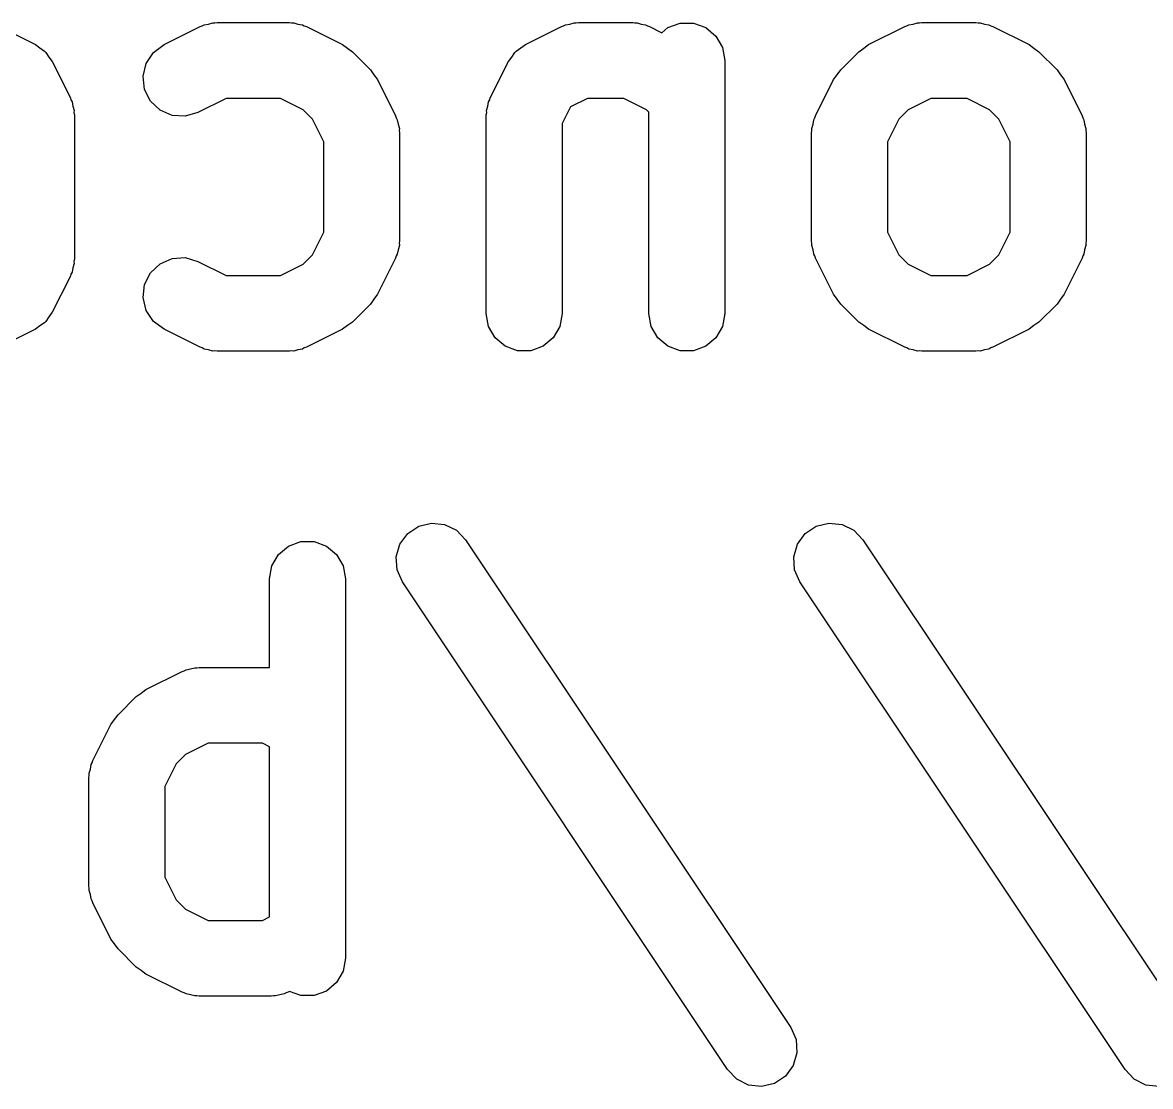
# Model space of a CAD drawing. Extents: x 51.7 to 143, y -96 to -37.9.
# Drawn here: x 92.906 to 97.365, y -80.458 to -76.252 of the extents above; entities that cross this region are included whole.
import ezdxf

# ---------------------------------------------------------------- set-up
doc = ezdxf.new("R2010")
doc.units = 0
doc.header["$MEASUREMENT"] = 0
doc.layers.add('BLACK', color=7, linetype='CONTINUOUS')

msp = doc.modelspace()

# ---------------------------------------------------------------- linework, layer by layer
at = {"layer": 'BLACK', "linetype": 'CONTINUOUS'}
for p, q in [((92.8135, -76.2674), (92.9564, -76.3388)), ((93.4651, -76.3388), (93.6079, -76.2674)), ((93.6079, -76.2674), (93.6162, -76.2649)), ((93.6162, -76.2649), (93.6237, -76.2606)), ((93.6237, -76.2606), (93.641, -76.2576)), ((93.641, -76.2576), (93.6578, -76.2526)), ((93.6578, -76.2526), (93.6665, -76.2531)), ((93.6665, -76.2531), (93.675, -76.2516)), ((93.675, -76.2516), (93.9607, -76.2516)), ((93.9607, -76.2516), (93.9692, -76.2531)), ((93.9692, -76.2531), (93.9779, -76.2526)), ((93.9779, -76.2526), (93.9947, -76.2576)), ((93.9947, -76.2576), (94.012, -76.2606)), ((94.012, -76.2606), (94.0195, -76.2649)), ((94.0195, -76.2649), (94.0278, -76.2674)), ((94.0278, -76.2674), (94.1707, -76.3388)), ((94.8936, -76.3388), (95.0365, -76.2674)), ((95.0365, -76.2674), (95.0448, -76.2649)), ((95.0448, -76.2649), (95.0523, -76.2606)), ((95.0523, -76.2606), (95.0696, -76.2576)), ((95.0696, -76.2576), (95.0864, -76.2526)), ((95.0864, -76.2526), (95.0951, -76.2531)), ((95.0951, -76.2531), (95.1036, -76.2516)), ((95.1036, -76.2516), (95.3179, -76.2516)), ((95.3179, -76.2516), (95.3264, -76.2531)), ((95.3264, -76.2531), (95.335, -76.2526)), ((95.335, -76.2526), (95.3518, -76.2576)), ((95.3518, -76.2576), (95.3692, -76.2606)), ((95.3692, -76.2606), (95.3767, -76.2649)), ((95.3767, -76.2649), (95.3849, -76.2674)), ((95.3849, -76.2674), (95.4334, -76.2916)), ((95.4334, -76.2916), (95.4571, -76.2717)), ((95.4571, -76.2717), (95.5061, -76.2538)), ((95.5061, -76.2538), (95.5582, -76.2538)), ((95.5582, -76.2538), (95.6071, -76.2717)), ((95.6071, -76.2717), (95.647, -76.3052)), ((96.2508, -76.3388), (96.3936, -76.2674)), ((96.3936, -76.2674), (96.4019, -76.2649)), ((96.4019, -76.2649), (96.4094, -76.2606)), ((96.4094, -76.2606), (96.4267, -76.2576)), ((96.4267, -76.2576), (96.4436, -76.2526)), ((96.4436, -76.2526), (96.4522, -76.2531)), ((96.4522, -76.2531), (96.4607, -76.2516)), ((96.4607, -76.2516), (96.675, -76.2516)), ((96.675, -76.2516), (96.6835, -76.2531)), ((96.6835, -76.2531), (96.6921, -76.2526)), ((96.6921, -76.2526), (96.709, -76.2576)), ((96.709, -76.2576), (96.7263, -76.2606)), ((96.7263, -76.2606), (96.7338, -76.2649)), ((96.7338, -76.2649), (96.7421, -76.2674)), ((96.7421, -76.2674), (96.8849, -76.3388)), ((95.647, -76.3052), (95.6731, -76.3503)), ((92.9564, -76.3388), (92.974, -76.3519)), ((92.974, -76.3519), (92.9924, -76.3641)), ((92.9924, -76.3641), (92.9949, -76.3674)), ((92.9949, -76.3674), (92.9982, -76.3699)), ((92.9982, -76.3699), (93.0103, -76.3882)), ((93.3945, -76.4133), (93.4232, -76.3699)), ((93.4232, -76.3699), (93.4651, -76.3388)), ((94.1707, -76.3388), (94.1899, -76.3531)), ((94.1899, -76.3531), (94.2096, -76.3669)), ((94.2096, -76.3669), (94.2811, -76.4384)), ((94.8397, -76.3882), (94.8518, -76.3699)), ((94.8518, -76.3699), (94.8551, -76.3674)), ((94.8551, -76.3674), (94.8576, -76.3641)), ((94.8576, -76.3641), (94.8759, -76.352)), ((94.8759, -76.352), (94.8936, -76.3388)), ((95.6731, -76.3503), (95.6821, -76.4016)), ((96.1404, -76.4384), (96.2118, -76.3669)), ((96.2118, -76.3669), (96.2315, -76.3531)), ((96.2315, -76.3531), (96.2508, -76.3388)), ((96.8849, -76.3388), (96.9042, -76.3531)), ((96.9042, -76.3531), (96.9239, -76.3669)), ((96.9239, -76.3669), (96.9954, -76.4384)), ((93.0103, -76.3882), (93.0234, -76.4059)), ((93.0234, -76.4059), (93.0949, -76.5488)), ((93.3824, -76.464), (93.3945, -76.4133)), ((94.7551, -76.5488), (94.8265, -76.4059)), ((94.8265, -76.4059), (94.8397, -76.3882)), ((95.6821, -76.4016), (95.6821, -77.4016)), ((93.3884, -76.5158), (93.3824, -76.464)), ((94.2811, -76.4384), (94.2948, -76.458)), ((94.2948, -76.458), (94.3092, -76.4773)), ((96.1123, -76.4773), (96.1266, -76.458)), ((96.1266, -76.458), (96.1404, -76.4384)), ((96.9954, -76.4384), (97.0091, -76.458)), ((97.0091, -76.458), (97.0234, -76.4773)), ((94.3092, -76.4773), (94.3806, -76.6202)), ((96.0408, -76.6202), (96.1123, -76.4773)), ((97.0234, -76.4773), (97.0949, -76.6202)), ((93.0949, -76.5488), (93.0973, -76.5571)), ((93.0973, -76.5571), (93.1017, -76.5646)), ((93.4117, -76.5624), (93.3884, -76.5158)), ((93.7104, -76.5516), (93.5992, -76.6072)), ((93.9253, -76.5516), (93.7104, -76.5516)), ((94.0147, -76.5963), (93.9253, -76.5516)), ((94.7483, -76.5646), (94.7527, -76.5571)), ((94.7527, -76.5571), (94.7551, -76.5488)), ((95.139, -76.5516), (95.0725, -76.5848)), ((95.2824, -76.5516), (95.139, -76.5516)), ((95.3719, -76.5963), (95.2824, -76.5516)), ((96.4961, -76.5516), (96.4067, -76.5963)), ((96.6396, -76.5516), (96.4961, -76.5516)), ((96.729, -76.5963), (96.6396, -76.5516)), ((93.1017, -76.5646), (93.1047, -76.5819)), ((93.1047, -76.5819), (93.1097, -76.5987)), ((93.1097, -76.5987), (93.1092, -76.6073)), ((93.4495, -76.5982), (93.4117, -76.5624)), ((93.4973, -76.6189), (93.4495, -76.5982)), ((94.0517, -76.6333), (94.0147, -76.5963)), ((94.7403, -76.5987), (94.7453, -76.5819)), ((94.7408, -76.6073), (94.7403, -76.5987)), ((94.7453, -76.5819), (94.7483, -76.5646)), ((95.0725, -76.5848), (95.0393, -76.6513)), ((95.3821, -76.6066), (95.3719, -76.5963)), ((96.4067, -76.5963), (96.3697, -76.6333)), ((96.766, -76.6333), (96.729, -76.5963)), ((93.1092, -76.6073), (93.1107, -76.6159)), ((93.1107, -76.6159), (93.1107, -77.1873)), ((93.5493, -76.622), (93.4973, -76.6189)), ((93.5992, -76.6072), (93.5493, -76.622)), ((94.0964, -76.7227), (94.0517, -76.6333)), ((94.3806, -76.6202), (94.3831, -76.6285)), ((94.3831, -76.6285), (94.3874, -76.636)), ((94.3874, -76.636), (94.3904, -76.6533)), ((94.7393, -76.6159), (94.7408, -76.6073)), ((94.7393, -77.4016), (94.7393, -76.6159)), ((95.3821, -77.4016), (95.3821, -76.6066)), ((96.031, -76.6533), (96.034, -76.636)), ((96.034, -76.636), (96.0384, -76.6285)), ((96.0384, -76.6285), (96.0408, -76.6202)), ((96.3697, -76.6333), (96.325, -76.7227)), ((96.8107, -76.7227), (96.766, -76.6333)), ((97.0949, -76.6202), (97.0973, -76.6285)), ((97.0973, -76.6285), (97.1017, -76.636)), ((97.1017, -76.636), (97.1047, -76.6533)), ((94.3904, -76.6533), (94.3954, -76.6701)), ((94.3954, -76.6701), (94.3949, -76.6788)), ((94.3949, -76.6788), (94.3964, -76.6873)), ((94.3964, -76.6873), (94.3964, -77.1159)), ((95.0393, -76.6513), (95.0393, -77.4016)), ((96.025, -76.6873), (96.0265, -76.6788)), ((96.025, -77.1159), (96.025, -76.6873)), ((96.026, -76.6701), (96.031, -76.6533)), ((96.0265, -76.6788), (96.026, -76.6701)), ((97.1047, -76.6533), (97.1097, -76.6701)), ((97.1097, -76.6701), (97.1092, -76.6788)), ((97.1092, -76.6788), (97.1107, -76.6873)), ((97.1107, -76.6873), (97.1107, -77.1159)), ((94.0964, -77.0804), (94.0964, -76.7227)), ((96.325, -76.7227), (96.325, -77.0804)), ((96.8107, -77.0804), (96.8107, -76.7227)), ((94.0517, -77.1699), (94.0964, -77.0804)), ((96.325, -77.0804), (96.3697, -77.1699)), ((96.766, -77.1699), (96.8107, -77.0804)), ((94.3954, -77.133), (94.3904, -77.1499)), ((94.3964, -77.1159), (94.3949, -77.1244)), ((94.3949, -77.1244), (94.3954, -77.133)), ((96.0265, -77.1244), (96.025, -77.1159)), ((96.026, -77.133), (96.0265, -77.1244)), ((96.031, -77.1499), (96.026, -77.133)), ((97.1097, -77.133), (97.1047, -77.1499)), ((97.1107, -77.1159), (97.1092, -77.1244)), ((97.1092, -77.1244), (97.1097, -77.133)), ((93.4495, -77.205), (93.4973, -77.1842)), ((93.4973, -77.1842), (93.5493, -77.1811)), ((93.5493, -77.1811), (93.5992, -77.196)), ((94.0147, -77.2069), (94.0517, -77.1699)), ((94.3806, -77.1829), (94.3092, -77.3258)), ((94.3831, -77.1746), (94.3806, -77.1829)), ((94.3874, -77.1672), (94.3831, -77.1746)), ((94.3904, -77.1499), (94.3874, -77.1672)), ((96.034, -77.1672), (96.031, -77.1499)), ((96.0384, -77.1746), (96.034, -77.1672)), ((96.0408, -77.1829), (96.0384, -77.1746)), ((96.1123, -77.3258), (96.0408, -77.1829)), ((96.3697, -77.1699), (96.4067, -77.2069)), ((96.729, -77.2069), (96.766, -77.1699)), ((97.0949, -77.1829), (97.0234, -77.3258)), ((97.0973, -77.1746), (97.0949, -77.1829)), ((97.1017, -77.1672), (97.0973, -77.1746)), ((97.1047, -77.1499), (97.1017, -77.1672)), ((93.1047, -77.2213), (93.1017, -77.2386)), ((93.1097, -77.2044), (93.1047, -77.2213)), ((93.1107, -77.1873), (93.1092, -77.1958)), ((93.1092, -77.1958), (93.1097, -77.2044)), ((93.4117, -77.2408), (93.4495, -77.205)), ((93.5992, -77.196), (93.7104, -77.2516)), ((93.9253, -77.2516), (94.0147, -77.2069)), ((96.4067, -77.2069), (96.4961, -77.2516)), ((96.6396, -77.2516), (96.729, -77.2069)), ((93.0949, -77.2544), (93.0234, -77.3972)), ((93.0973, -77.2461), (93.0949, -77.2544)), ((93.1017, -77.2386), (93.0973, -77.2461)), ((93.3884, -77.2874), (93.4117, -77.2408)), ((93.7104, -77.2516), (93.9253, -77.2516)), ((96.4961, -77.2516), (96.6396, -77.2516)), ((93.3824, -77.3391), (93.3884, -77.2874)), ((93.3945, -77.3898), (93.3824, -77.3391)), ((94.2948, -77.3451), (94.2811, -77.3648)), ((94.3092, -77.3258), (94.2948, -77.3451)), ((96.1266, -77.3451), (96.1123, -77.3258)), ((96.1404, -77.3648), (96.1266, -77.3451)), ((97.0091, -77.3451), (96.9954, -77.3648)), ((97.0234, -77.3258), (97.0091, -77.3451)), ((93.0234, -77.3972), (93.0103, -77.4149)), ((93.4232, -77.4333), (93.3945, -77.3898)), ((94.2811, -77.3648), (94.2096, -77.4362)), ((94.7483, -77.4529), (94.7393, -77.4016)), ((95.0393, -77.4016), (95.0302, -77.4529)), ((95.3912, -77.4529), (95.3821, -77.4016)), ((95.6821, -77.4016), (95.6731, -77.4529)), ((96.2118, -77.4362), (96.1404, -77.3648)), ((96.9954, -77.3648), (96.9239, -77.4362)), ((92.974, -77.4512), (92.9564, -77.4643)), ((92.9924, -77.4391), (92.974, -77.4512)), ((92.9949, -77.4357), (92.9924, -77.4391)), ((92.9982, -77.4333), (92.9949, -77.4357)), ((93.0103, -77.4149), (92.9982, -77.4333)), ((93.4651, -77.4643), (93.4232, -77.4333)), ((94.1899, -77.45), (94.1707, -77.4643)), ((94.2096, -77.4362), (94.1899, -77.45)), ((96.2315, -77.45), (96.2118, -77.4362)), ((96.2508, -77.4643), (96.2315, -77.45)), ((96.9042, -77.45), (96.8849, -77.4643)), ((96.9239, -77.4362), (96.9042, -77.45)), ((92.9564, -77.4643), (92.8135, -77.5357)), ((93.6079, -77.5357), (93.4651, -77.4643)), ((94.1707, -77.4643), (94.0278, -77.5357)), ((94.7744, -77.498), (94.7483, -77.4529)), ((95.0302, -77.4529), (95.0042, -77.498)), ((95.4172, -77.498), (95.3912, -77.4529)), ((95.6731, -77.4529), (95.647, -77.498)), ((96.3936, -77.5357), (96.2508, -77.4643)), ((96.8849, -77.4643), (96.7421, -77.5357)), ((93.6162, -77.5382), (93.6079, -77.5357)), ((93.6237, -77.5425), (93.6162, -77.5382)), ((94.0195, -77.5382), (94.012, -77.5425)), ((94.0278, -77.5357), (94.0195, -77.5382)), ((94.8143, -77.5315), (94.7744, -77.498)), ((94.8632, -77.5493), (94.8143, -77.5315)), ((94.9643, -77.5315), (94.9153, -77.5493)), ((95.0042, -77.498), (94.9643, -77.5315)), ((95.4571, -77.5315), (95.4172, -77.498)), ((95.5061, -77.5493), (95.4571, -77.5315)), ((95.6071, -77.5315), (95.5582, -77.5493)), ((95.647, -77.498), (95.6071, -77.5315)), ((96.4019, -77.5382), (96.3936, -77.5357)), ((96.4094, -77.5425), (96.4019, -77.5382)), ((96.7338, -77.5382), (96.7263, -77.5425)), ((96.7421, -77.5357), (96.7338, -77.5382)), ((93.641, -77.5456), (93.6237, -77.5425)), ((93.6578, -77.5506), (93.641, -77.5456)), ((93.6665, -77.5501), (93.6578, -77.5506)), ((93.675, -77.5516), (93.6665, -77.5501)), ((93.9607, -77.5516), (93.675, -77.5516)), ((93.9692, -77.5501), (93.9607, -77.5516)), ((93.9779, -77.5506), (93.9692, -77.5501)), ((93.9947, -77.5456), (93.9779, -77.5506)), ((94.012, -77.5425), (93.9947, -77.5456)), ((94.9153, -77.5493), (94.8632, -77.5493)), ((95.5582, -77.5493), (95.5061, -77.5493)), ((96.4267, -77.5456), (96.4094, -77.5425)), ((96.4436, -77.5506), (96.4267, -77.5456)), ((96.4522, -77.5501), (96.4436, -77.5506)), ((96.4607, -77.5516), (96.4522, -77.5501)), ((96.675, -77.5516), (96.4607, -77.5516)), ((96.6835, -77.5501), (96.675, -77.5516)), ((96.6921, -77.5506), (96.6835, -77.5501)), ((96.709, -77.5456), (96.6921, -77.5506)), ((96.7263, -77.5425), (96.709, -77.5456)), ((94.4285, -78.2717), (94.4719, -78.2428)), ((94.4719, -78.2428), (94.5225, -78.2305)), ((94.5225, -78.2305), (94.5743, -78.2362)), ((94.5743, -78.2362), (94.621, -78.2593)), ((96, -78.2717), (96.0433, -78.2428)), ((96.0433, -78.2428), (96.0939, -78.2305)), ((96.0939, -78.2305), (96.1457, -78.2362)), ((96.1457, -78.2362), (96.1924, -78.2593)), ((94.3977, -78.3137), (94.4285, -78.2717)), ((94.621, -78.2593), (94.6569, -78.2969)), ((94.6569, -78.2969), (95.9427, -80.2255)), ((95.9691, -78.3137), (96, -78.2717)), ((96.1924, -78.2593), (96.2284, -78.2969)), ((96.2284, -78.2969), (97.5141, -80.2255)), ((93.9172, -78.3552), (93.9571, -78.3217)), ((93.9571, -78.3217), (94.0061, -78.3038)), ((94.0061, -78.3038), (94.0582, -78.3038)), ((94.0582, -78.3038), (94.1071, -78.3217)), ((94.1071, -78.3217), (94.147, -78.3552)), ((94.3831, -78.3637), (94.3977, -78.3137)), ((95.9545, -78.3637), (95.9691, -78.3137)), ((93.8912, -78.4003), (93.9172, -78.3552)), ((94.147, -78.3552), (94.1731, -78.4003)), ((94.3864, -78.4156), (94.3831, -78.3637)), ((95.9578, -78.4156), (95.9545, -78.3637)), ((93.8821, -78.4516), (93.8912, -78.4003)), ((94.1731, -78.4003), (94.1821, -78.4516)), ((94.4073, -78.4633), (94.3864, -78.4156)), ((95.9788, -78.4633), (95.9578, -78.4156)), ((93.8821, -78.8016), (93.8821, -78.4516)), ((94.1821, -78.4516), (94.1821, -79.9516)), ((95.693, -80.3919), (94.4073, -78.4633)), ((97.2645, -80.3919), (95.9788, -78.4633)), ((93.3936, -78.8888), (93.5365, -78.8174)), ((93.5365, -78.8174), (93.5448, -78.8149)), ((93.5448, -78.8149), (93.5523, -78.8106)), ((93.5523, -78.8106), (93.5696, -78.8076)), ((93.5696, -78.8076), (93.5864, -78.8026)), ((93.5864, -78.8026), (93.5951, -78.8031)), ((93.5951, -78.8031), (93.6036, -78.8016)), ((93.6036, -78.8016), (93.8821, -78.8016)), ((93.2832, -78.9884), (93.3546, -78.9169)), ((93.3546, -78.9169), (93.3743, -78.9031)), ((93.3743, -78.9031), (93.3936, -78.8888)), ((93.2551, -79.0273), (93.2694, -79.008)), ((93.2694, -79.008), (93.2832, -78.9884)), ((93.1837, -79.1702), (93.2551, -79.0273)), ((93.639, -79.1016), (93.5496, -79.1463)), ((93.8539, -79.1016), (93.639, -79.1016)), ((93.8821, -79.1157), (93.8539, -79.1016)), ((93.5496, -79.1463), (93.5126, -79.1833)), ((93.8821, -79.7874), (93.8821, -79.1157)), ((93.1739, -79.2033), (93.1769, -79.186)), ((93.1769, -79.186), (93.1812, -79.1785)), ((93.1812, -79.1785), (93.1837, -79.1702)), ((93.5126, -79.1833), (93.4679, -79.2727)), ((93.1679, -79.2373), (93.1694, -79.2288)), ((93.1688, -79.2201), (93.1739, -79.2033)), ((93.1694, -79.2288), (93.1688, -79.2201)), ((93.1679, -79.6659), (93.1679, -79.2373)), ((93.4679, -79.2727), (93.4679, -79.6304)), ((93.4679, -79.6304), (93.5126, -79.7199)), ((93.1694, -79.6744), (93.1679, -79.6659)), ((93.1688, -79.683), (93.1694, -79.6744)), ((93.1739, -79.6999), (93.1688, -79.683)), ((93.1769, -79.7172), (93.1739, -79.6999)), ((93.1812, -79.7246), (93.1769, -79.7172)), ((93.1837, -79.7329), (93.1812, -79.7246)), ((93.5126, -79.7199), (93.5496, -79.7569)), ((93.2551, -79.8758), (93.1837, -79.7329)), ((93.5496, -79.7569), (93.639, -79.8016)), ((93.639, -79.8016), (93.8539, -79.8016)), ((93.8539, -79.8016), (93.8821, -79.7874)), ((93.2694, -79.8951), (93.2551, -79.8758)), ((93.2832, -79.9148), (93.2694, -79.8951)), ((93.3546, -79.9862), (93.2832, -79.9148)), ((93.3743, -80), (93.3546, -79.9862)), ((94.1821, -79.9516), (94.1731, -80.0029)), ((93.3936, -80.0143), (93.3743, -80)), ((93.5365, -80.0857), (93.3936, -80.0143)), ((94.1731, -80.0029), (94.147, -80.048)), ((94.1071, -80.0815), (94.0582, -80.0993)), ((94.147, -80.048), (94.1071, -80.0815)), ((93.5448, -80.0882), (93.5365, -80.0857)), ((93.5523, -80.0925), (93.5448, -80.0882)), ((93.5696, -80.0956), (93.5523, -80.0925)), ((93.5864, -80.1006), (93.5696, -80.0956)), ((93.5951, -80.1001), (93.5864, -80.1006)), ((93.6036, -80.1016), (93.5951, -80.1001)), ((93.8893, -80.1016), (93.6036, -80.1016)), ((93.8978, -80.1001), (93.8893, -80.1016)), ((93.9064, -80.1006), (93.8978, -80.1001)), ((93.9233, -80.0956), (93.9064, -80.1006)), ((93.9406, -80.0925), (93.9233, -80.0956)), ((93.9481, -80.0882), (93.9406, -80.0925)), ((93.9564, -80.0857), (93.9481, -80.0882)), ((93.9616, -80.0831), (93.9564, -80.0857)), ((94.0061, -80.0993), (93.9616, -80.0831)), ((94.0582, -80.0993), (94.0061, -80.0993)), ((95.9427, -80.2255), (95.9636, -80.2732)), ((95.9636, -80.2732), (95.9669, -80.3252)), ((95.9669, -80.3252), (95.9523, -80.3752)), ((95.729, -80.4296), (95.693, -80.3919)), ((95.9523, -80.3752), (95.9215, -80.4172)), ((97.3005, -80.4296), (97.2645, -80.3919)), ((95.7757, -80.4527), (95.729, -80.4296)), ((95.9215, -80.4172), (95.8781, -80.4461)), ((97.3472, -80.4527), (97.3005, -80.4296)), ((95.8275, -80.4584), (95.7757, -80.4527)), ((95.8781, -80.4461), (95.8275, -80.4584)), ((97.3989, -80.4584), (97.3472, -80.4527))]:
    msp.add_line(p, q, dxfattribs=at)

doc.saveas('drawing.dxf')
